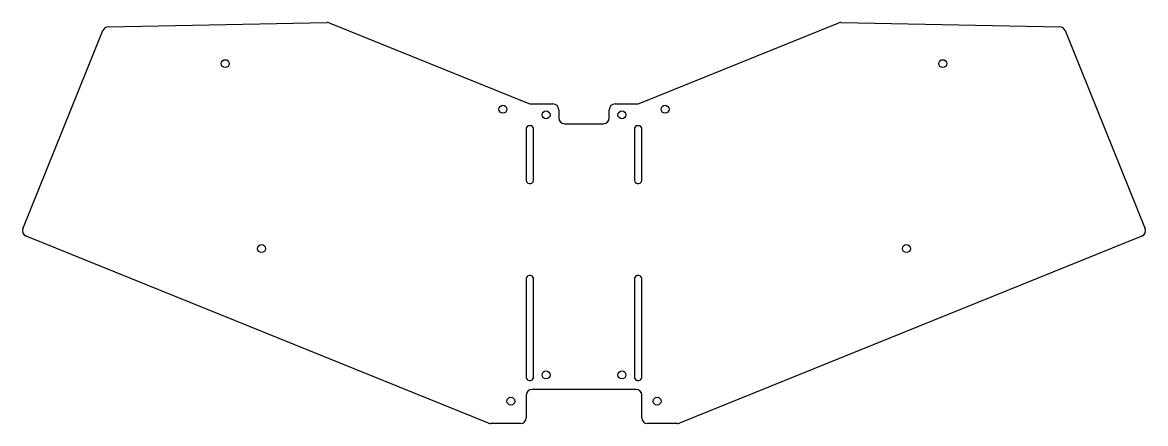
# Model space of a CAD drawing. Header units: millimetres. Extents: x 41 to 352, y -190 to -79.
import ezdxf

# ---------------------------------------------------------------- set-up
doc = ezdxf.new("R2010")
doc.units = ezdxf.units.MM

msp = doc.modelspace()

# ---------------------------------------------------------------- linework, layer by layer
for p, q in [((64.41, -80.47), (125.02, -79.23)), ((125.65, -79.35), (180.88, -101.66)), ((211.47, -101.66), (266.7, -79.35)), ((267.33, -79.23), (327.94, -80.47)), ((40.81, -136.31), (62.96, -81.47)), ((329.39, -81.47), (351.54, -136.31)), ((181.48, -101.78), (187.58, -101.78)), ((204.78, -101.78), (210.87, -101.78)), ((189.18, -103.38), (189.18, -105.66)), ((203.18, -105.66), (203.18, -103.38)), ((180.18, -108.6), (180.18, -123)), ((181.38, -107.8), (180.98, -107.8)), ((182.18, -123), (182.18, -108.6)), ((190.78, -107.26), (201.58, -107.26)), ((210.18, -108.6), (210.18, -123)), ((211.38, -107.8), (210.98, -107.8)), ((212.18, -123), (212.18, -108.6)), ((180.98, -123.8), (181.38, -123.8)), ((210.98, -123.8), (211.38, -123.8)), ((169.73, -190.12), (41.69, -138.4)), ((350.66, -138.4), (222.62, -190.12)), ((180.18, -150.1), (180.18, -177.5)), ((181.38, -149.3), (180.98, -149.3)), ((182.18, -177.5), (182.18, -150.1)), ((210.18, -150.1), (210.18, -177.5)), ((211.38, -149.3), (210.98, -149.3)), ((212.18, -177.5), (212.18, -150.1)), ((180.98, -178.3), (181.38, -178.3)), ((210.98, -178.3), (211.38, -178.3)), ((180.18, -182.4), (180.18, -188.64)), ((210.58, -180.8), (181.78, -180.8)), ((212.18, -188.64), (212.18, -182.4)), ((178.58, -190.24), (170.33, -190.24)), ((222.03, -190.24), (213.78, -190.24))]:
    msp.add_line(p, q)
for centre in [(96.85, -90.63), (295.5, -90.63), (173.72, -103.25), (218.63, -103.25), (185.68, -104.8), (206.68, -104.8), (106.91, -141.82), (285.44, -141.82), (185.68, -176.8), (206.68, -176.8), (175.91, -184.05), (216.44, -184.05)]:
    msp.add_circle(centre, 1.1)
for centre, radius, start, end in [((64.45, -82.07), 1.6, 91.1743, 158), ((125.05, -80.83), 1.6, 68, 91.1743), ((267.3, -80.83), 1.6, 88.8257, 112), ((327.9, -82.07), 1.6, 22, 88.8257), ((63.71, -81.77), 0.8, 157.9999988, 158.0000006), ((328.64, -81.77), 0.8, 21.9999994, 22.0000012), ((181.48, -100.18), 1.6, 248, 270), ((187.58, -103.38), 1.6, 0, 90), ((204.78, -103.38), 1.6, 90, 180), ((210.87, -100.18), 1.6, 270, 292), ((190.78, -105.66), 1.6, 180, 270), ((201.58, -105.66), 1.6, 270, 0), ((180.98, -108.6), 0.8, 90, 180), ((181.38, -108.6), 0.8, 0, 90), ((210.98, -108.6), 0.8, 90, 180), ((211.38, -108.6), 0.8, 0, 90), ((180.98, -123), 0.8, 180, 270), ((181.38, -123), 0.8, 270, 0), ((210.98, -123), 0.8, 180, 270), ((211.38, -123), 0.8, 270, 0), ((42.29, -136.91), 1.6, 158, 248), ((350.06, -136.91), 1.6, 292, 22), ((41.99, -137.65), 0.8, 247.9999988, 248.0000006), ((350.36, -137.65), 0.8, 291.9999994, 292.0000012), ((180.98, -150.1), 0.8, 90, 180), ((181.38, -150.1), 0.8, 0, 90), ((210.98, -150.1), 0.8, 90, 180), ((211.38, -150.1), 0.8, 0, 90), ((180.98, -177.5), 0.8, 180, 270), ((181.38, -177.5), 0.8, 270, 0), ((210.98, -177.5), 0.8, 180, 270), ((211.38, -177.5), 0.8, 270, 0), ((181.78, -182.4), 1.6, 90, 180), ((210.58, -182.4), 1.6, 0, 90), ((178.58, -188.64), 1.6, 270, 0), ((213.78, -188.64), 1.6, 180, 270), ((170.33, -188.64), 1.6, 248, 270), ((222.03, -188.64), 1.6, 270, 292)]:
    msp.add_arc(centre, radius, start, end)

doc.saveas('drawing.dxf')
